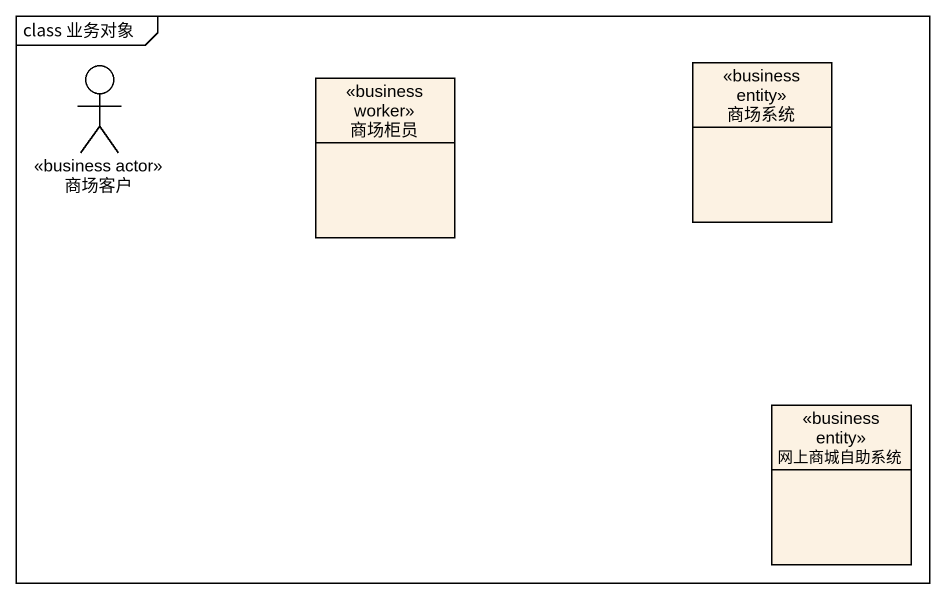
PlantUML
@startuml
mainframe class 业务对象
allowmixing
hide circle
hide empty members
actor 商场客户 <<business actor>>
class 商场系统 <<business entity>>
class 商场柜员 <<business worker>>
class 网上商城自助系统 <<business entity>>
@enduml
